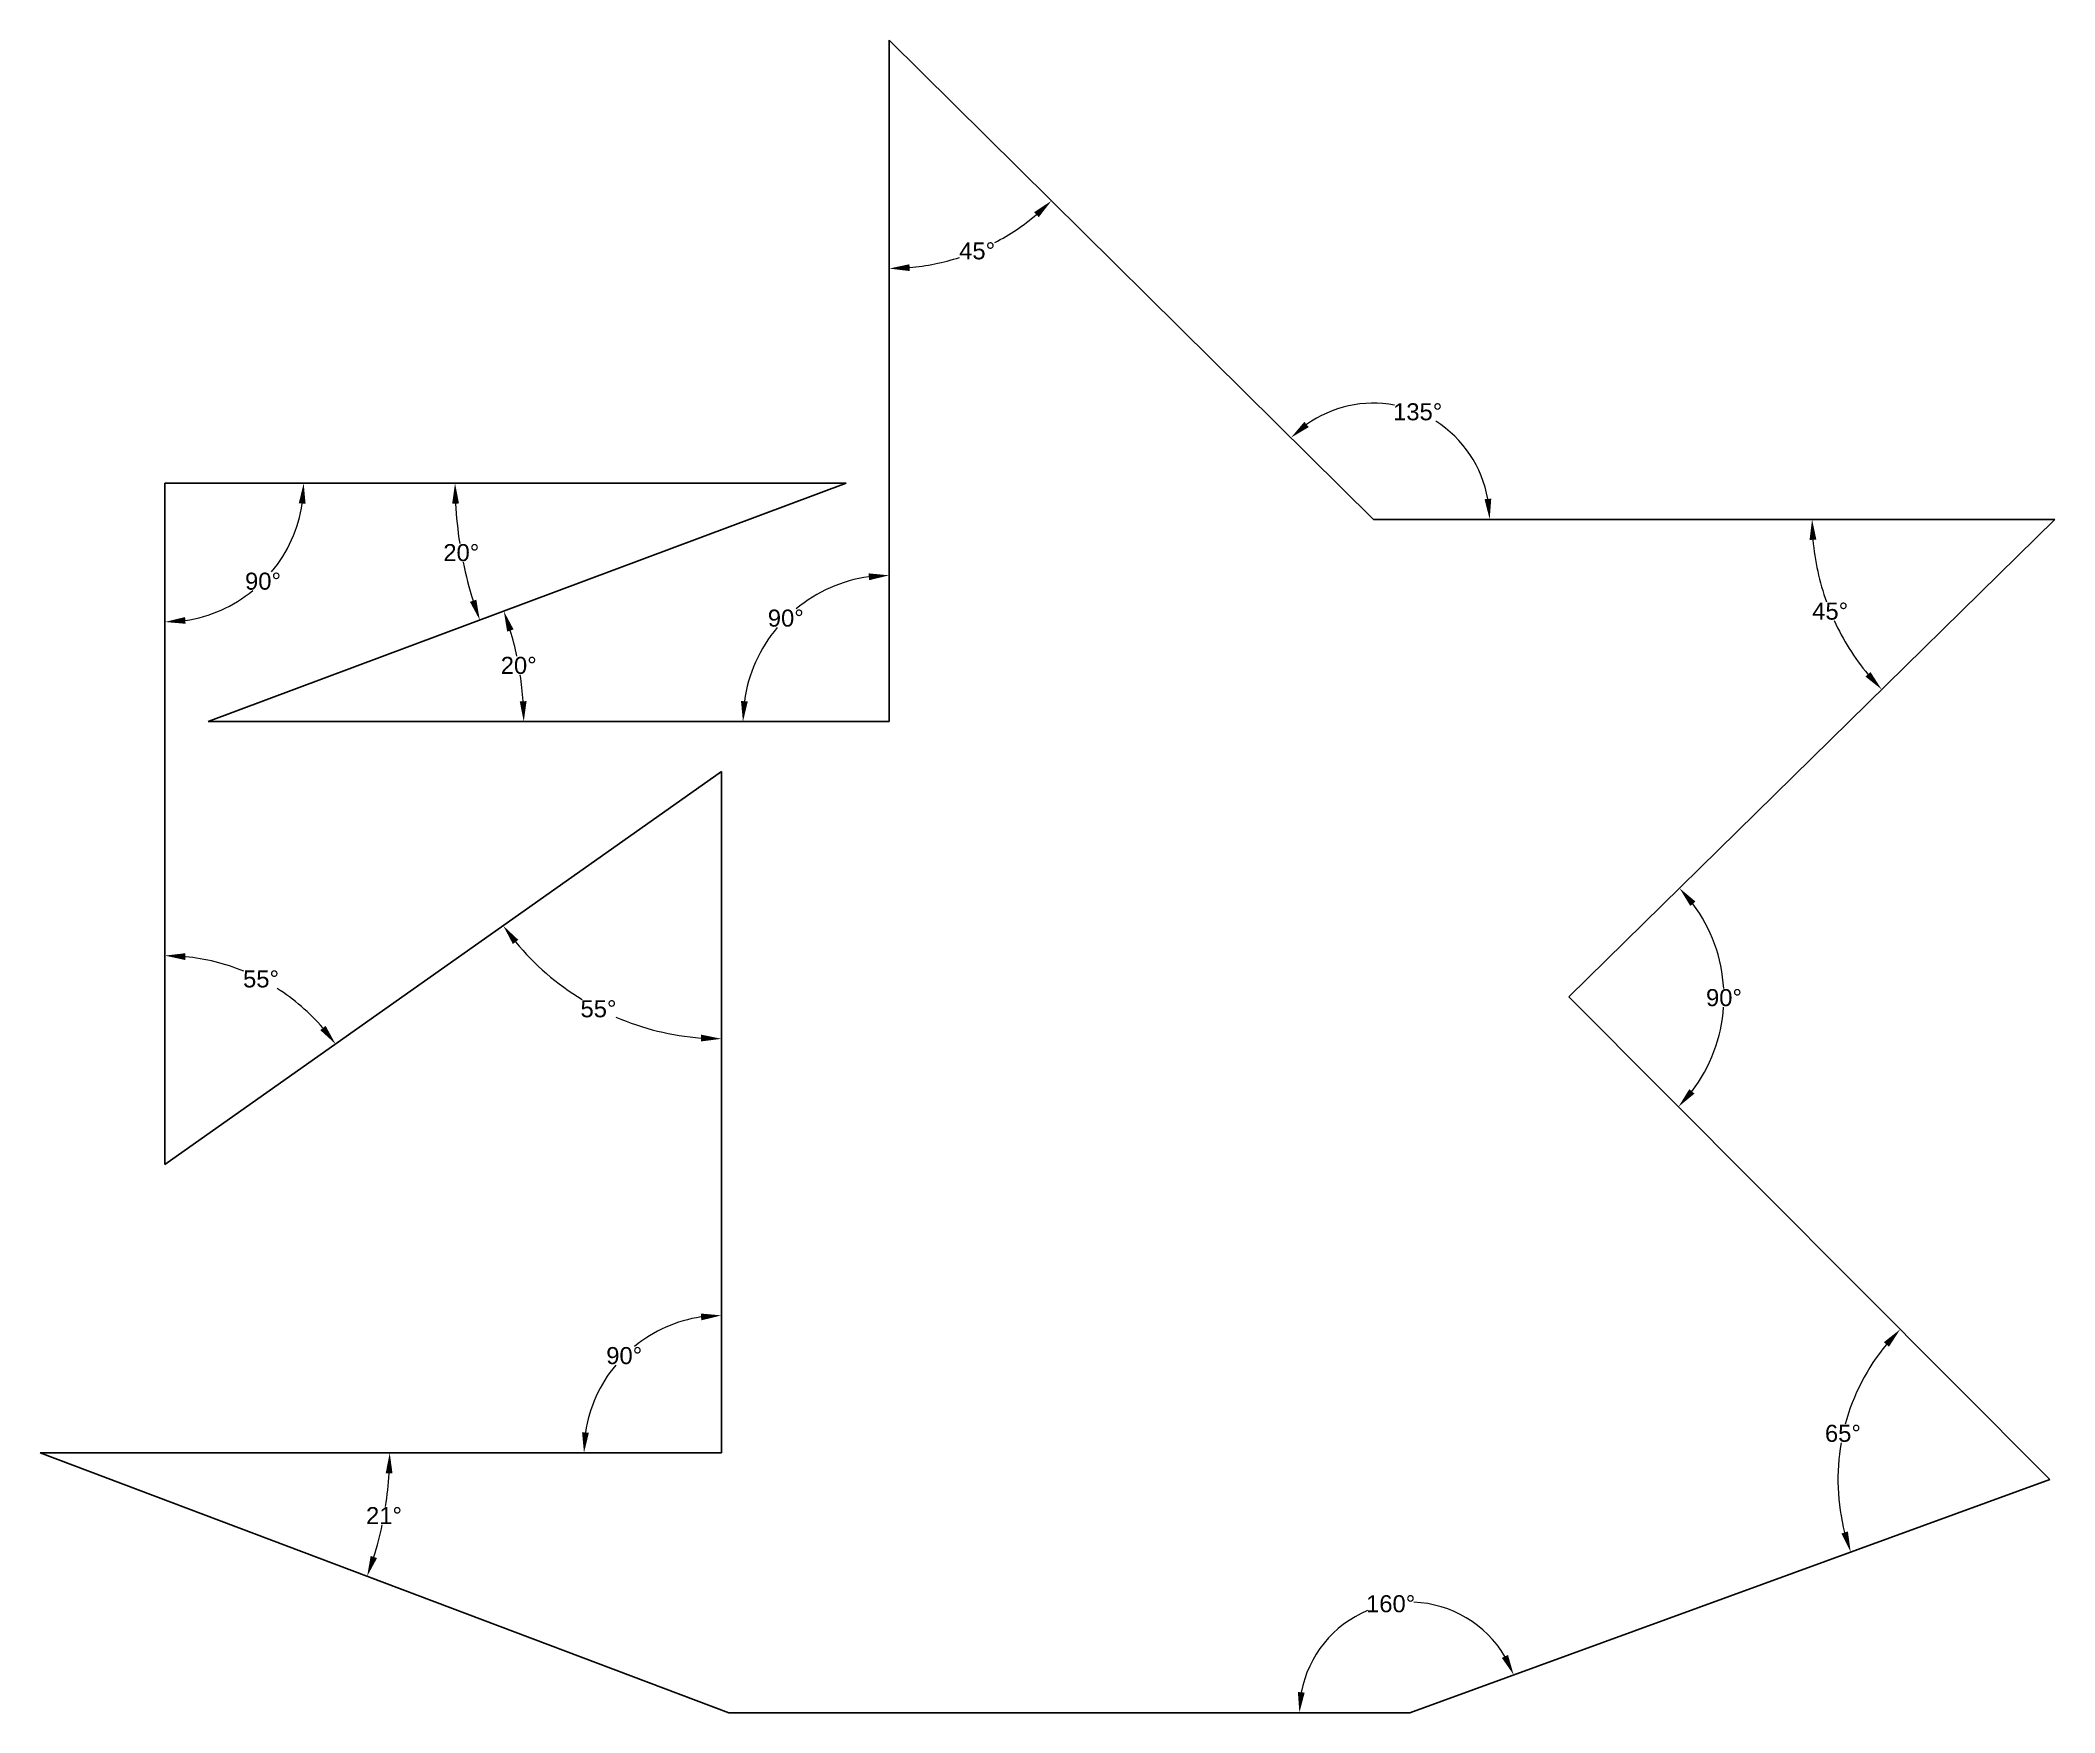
# Model space of a CAD drawing. Header units: millimetres. Extents: x -13 to 283, y 31 to 277.
import ezdxf

# ---------------------------------------------------------------- set-up
doc = ezdxf.new("R2010")
doc.units = ezdxf.units.MM
doc.header["$PDMODE"] = 34
doc.header["$PDSIZE"] = 5
doc.layers.add('thick continuous', color=7, linetype='Continuous', lineweight=30)
doc.styles.get("Standard").update_dxf_attribs({"font": 'arial.ttf'})
doc.dimstyles.get("Standard").update_dxf_attribs({"dimtxt": 2.5, "dimasz": 3, "dimexe": 0.18, "dimexo": 1, "dimgap": 0.09, "dimtad": 0, "dimtih": 1, "dimtoh": 1, "dimdec": 3, "dimzin": 0, "dimdsep": 46, "dimtxsty": 'Standard', "dimcen": 0.09, "dimadec": 0, "dimazin": 0, "dimtfac": 1, "dimtdec": 3, "dimtofl": 0, "dimtmove": 0, "dimatfit": 3, "dimfxl": 1, "dimtolj": 1, "dimtzin": 0, "dimlwd": 5, "dimlwe": 5, "dimarcsym": 0})

# ---------------------------------------------------------------- blocks, each defined once
blk = doc.blocks.new('*D11')
at = {"layer": 'Defpoints', "color": 0, "lineweight": -3, "transparency": 16777216}
for p in [(87, 169.5), (87, 169.5), (63.66, 137.98), (5.3, 111.83), (87, 69.5)]:
    blk.add_point(p, dxfattribs=at)
at = {"layer": 'thick continuous', "color": 0, "lineweight": 5, "transparency": 16777216}
for start, end in [(219.6009, 238.5592), (246.7185, 265.6167)]:
    blk.add_arc((87, 169.5), 39.22, start, end, dxfattribs=at)
at = {"layer": 'thick continuous', "color": 0, "lineweight": -3, "transparency": 16777216}
for points in [[(56.38, 144.19), (57.18, 144.8), (54.96, 146.88)], [(84.02, 130.89), (83.98, 129.89), (87, 130.28)]]:
    blk.add_solid(points, dxfattribs=at)
at = {"layer": 'thick continuous', "color": 0, "lineweight": -3, "transparency": 16777216, "insert": (68.95, 134.67), "char_height": 2.5, "attachment_point": 5}
blk.add_mtext('\\A1;55°', dxfattribs=at)
blk = doc.blocks.new('*D12')
at = {"layer": 'Defpoints', "color": 0, "lineweight": -3, "transparency": 16777216}
for p in [(5.3, 211.83), (87, 169.5), (23.55, 136.47), (5.3, 111.83), (5.3, 111.83)]:
    blk.add_point(p, dxfattribs=at)
at = {"layer": 'thick continuous', "color": 0, "lineweight": 5, "transparency": 16777216}
for start, end in [(67.844, 84.3904), (40.8272, 57.5091)]:
    blk.add_arc((5.3, 111.83), 30.65, start, end, dxfattribs=at)
at = {"layer": 'thick continuous', "color": 0, "lineweight": -3, "transparency": 16777216}
for points in [[(8.28, 141.84), (8.32, 142.84), (5.3, 142.49)], [(28.89, 132.18), (28.1, 131.56), (30.35, 129.51)]]:
    blk.add_solid(points, dxfattribs=at)
at = {"layer": 'thick continuous', "color": 0, "lineweight": -3, "transparency": 16777216, "insert": (19.41, 139.05), "char_height": 2.5, "attachment_point": 5}
blk.add_mtext('\\A1;55°', dxfattribs=at)
blk = doc.blocks.new('*D14')
at = {"layer": 'Defpoints', "color": 0, "lineweight": -3, "transparency": 16777216}
for p in [(87, 169.5), (76.91, 86.98), (-13, 69.5), (87, 69.5), (87, 69.5)]:
    blk.add_point(p, dxfattribs=at)
at = {"layer": 'thick continuous', "color": 0, "lineweight": 5, "transparency": 16777216}
for start, end in [(98.5254, 129.2115), (140.2532, 171.4746)]:
    blk.add_arc((87, 69.5), 20.18, start, end, dxfattribs=at)
at = {"layer": 'thick continuous', "color": 0, "lineweight": -3, "transparency": 16777216}
for points in [[(83.97, 89.96), (84.05, 88.96), (87, 89.68)], [(67.54, 72.45), (66.54, 72.53), (66.82, 69.5)]]:
    blk.add_solid(points, dxfattribs=at)
at = {"layer": 'thick continuous', "color": 0, "lineweight": -3, "transparency": 16777216, "insert": (72.73, 83.77), "char_height": 2.5, "attachment_point": 5}
blk.add_mtext('\\A1;90°', dxfattribs=at)
blk = doc.blocks.new('*D18')
at = {"layer": 'Defpoints', "color": 0, "lineweight": -3, "transparency": 16777216}
for p in [(111.63, 276.83), (100.89, 195.42), (11.63, 176.83), (111.63, 176.83), (111.63, 176.83)]:
    blk.add_point(p, dxfattribs=at)
at = {"layer": 'thick continuous', "color": 0, "lineweight": 5, "transparency": 16777216}
for start, end in [(98.0124, 129.5787), (139.9494, 171.9876)]:
    blk.add_arc((111.63, 176.83), 21.47, start, end, dxfattribs=at)
at = {"layer": 'thick continuous', "color": 0, "lineweight": -3, "transparency": 16777216}
for points in [[(108.6, 198.59), (108.67, 197.59), (111.63, 198.3)], [(90.87, 179.79), (89.87, 179.86), (90.16, 176.83)]]:
    blk.add_solid(points, dxfattribs=at)
at = {"layer": 'thick continuous', "color": 0, "lineweight": -3, "transparency": 16777216, "insert": (96.45, 192.01), "char_height": 2.5, "attachment_point": 5}
blk.add_mtext('\\A1;90°', dxfattribs=at)
blk = doc.blocks.new('*D19')
at = {"layer": 'Defpoints', "color": 0, "lineweight": -3, "transparency": 16777216}
for p in [(105.3, 211.83), (57.65, 182.34), (11.63, 176.83), (11.63, 176.83), (111.63, 176.83)]:
    blk.add_point(p, dxfattribs=at)
at = {"layer": 'thick continuous', "color": 0, "lineweight": 5, "transparency": 16777216}
for start, end in [(11.9663, 16.781), (3.7089, 8.5329)]:
    blk.add_arc((11.63, 176.83), 46.35, start, end, dxfattribs=at)
at = {"layer": 'thick continuous', "color": 0, "lineweight": -3, "transparency": 16777216}
for points in [[(55.54, 190.05), (56.48, 190.37), (55.05, 193.05)], [(58.39, 179.84), (57.39, 179.81), (57.98, 176.83)]]:
    blk.add_solid(points, dxfattribs=at)
at = {"layer": 'thick continuous', "color": 0, "lineweight": -3, "transparency": 16777216, "insert": (57.24, 185.07), "char_height": 2.5, "attachment_point": 5}
blk.add_mtext('\\A1;20°', dxfattribs=at)
blk = doc.blocks.new('*D20')
at = {"layer": 'Defpoints', "color": 0, "lineweight": -3, "transparency": 16777216}
for p in [(5.3, 211.83), (105.3, 211.83), (105.3, 211.83), (48.3, 205), (11.63, 176.83)]:
    blk.add_point(p, dxfattribs=at)
at = {"layer": 'thick continuous', "color": 0, "lineweight": 5, "transparency": 16777216}
for start, end in [(182.9943, 188.862), (191.6339, 197.4956)]:
    blk.add_arc((105.3, 211.83), 57.41, start, end, dxfattribs=at)
at = {"layer": 'thick continuous', "color": 0, "lineweight": -3, "transparency": 16777216}
for points in [[(47.47, 208.82), (48.47, 208.85), (47.89, 211.83)], [(51.02, 194.73), (50.08, 194.41), (51.52, 191.74)]]:
    blk.add_solid(points, dxfattribs=at)
at = {"layer": 'thick continuous', "color": 0, "lineweight": -3, "transparency": 16777216, "insert": (48.81, 201.62), "char_height": 2.5, "attachment_point": 5}
blk.add_mtext('\\A1;20°', dxfattribs=at)
blk = doc.blocks.new('*D21')
at = {"layer": 'Defpoints', "color": 0, "lineweight": -3, "transparency": 16777216}
for p in [(5.3, 211.83), (5.3, 211.83), (105.3, 211.83), (15.49, 194.19), (5.3, 111.83)]:
    blk.add_point(p, dxfattribs=at)
at = {"layer": 'thick continuous', "color": 0, "lineweight": 5, "transparency": 16777216}
for start, end in [(320.207, 351.5528), (278.4472, 309.2676)]:
    blk.add_arc((5.3, 211.83), 20.37, start, end, dxfattribs=at)
at = {"layer": 'thick continuous', "color": 0, "lineweight": -3, "transparency": 16777216}
for points in [[(24.95, 208.88), (25.95, 208.8), (25.67, 211.83)], [(8.33, 191.19), (8.26, 192.18), (5.3, 191.46)]]:
    blk.add_solid(points, dxfattribs=at)
at = {"layer": 'thick continuous', "color": 0, "lineweight": -3, "transparency": 16777216, "insert": (19.7, 197.43), "char_height": 2.5, "attachment_point": 5}
blk.add_mtext('\\A1;90°', dxfattribs=at)
blk = doc.blocks.new('*D22')
at = {"layer": 'Defpoints', "color": 0, "lineweight": -3, "transparency": 16777216}
for p in [(111.63, 276.83), (111.63, 276.83), (120.36, 244.48), (182.74, 206.52), (111.63, 176.83)]:
    blk.add_point(p, dxfattribs=at)
at = {"layer": 'thick continuous', "color": 0, "lineweight": 5, "transparency": 16777216}
for start, end in [(297.5617, 310.1941), (275.1325, 287.9344)]:
    blk.add_arc((111.63, 276.83), 33.5, start, end, dxfattribs=at)
at = {"layer": 'thick continuous', "color": 0, "lineweight": -3, "transparency": 16777216}
for points in [[(132.91, 251.6), (133.59, 250.87), (135.45, 253.27)], [(114.65, 242.96), (114.6, 243.96), (111.63, 243.33)]]:
    blk.add_solid(points, dxfattribs=at)
at = {"layer": 'thick continuous', "color": 0, "lineweight": -3, "transparency": 16777216, "insert": (124.54, 245.91), "char_height": 2.5, "attachment_point": 5}
blk.add_mtext('\\A1;45°', dxfattribs=at)
blk = doc.blocks.new('*D23')
at = {"layer": 'Defpoints', "color": 0, "lineweight": -3, "transparency": 16777216}
for p in [(111.63, 276.83), (194.77, 218.6), (182.74, 206.52), (182.74, 206.52), (282.74, 206.52)]:
    blk.add_point(p, dxfattribs=at)
at = {"layer": 'thick continuous', "color": 0, "lineweight": 5, "transparency": 16777216}
for start, end in [(79.5804, 125.2308), (10.0958, 57.6465)]:
    blk.add_arc((182.74, 206.52), 17.05, start, end, dxfattribs=at)
at = {"layer": 'thick continuous', "color": 0, "lineweight": -3, "transparency": 16777216}
for points in [[(173.23, 220.06), (172.58, 220.83), (170.62, 218.51)], [(200.02, 209.55), (199.03, 209.47), (199.79, 206.52)]]:
    blk.add_solid(points, dxfattribs=at)
at = {"layer": 'thick continuous', "color": 0, "lineweight": -3, "transparency": 16777216, "insert": (189.22, 222.29), "char_height": 2.5, "attachment_point": 5}
blk.add_mtext('\\A1;135°', dxfattribs=at)
blk = doc.blocks.new('*D24')
at = {"layer": 'Defpoints', "color": 0, "lineweight": -3, "transparency": 16777216}
for p in [(182.74, 206.52), (282.74, 206.52), (282.74, 206.52), (248.31, 197.4), (211.42, 136.42)]:
    blk.add_point(p, dxfattribs=at)
at = {"layer": 'thick continuous', "color": 0, "lineweight": 5, "transparency": 16777216}
for start, end in [(184.8273, 199.9059), (204.64, 219.6786)]:
    blk.add_arc((282.74, 206.52), 35.62, start, end, dxfattribs=at)
at = {"layer": 'thick continuous', "color": 0, "lineweight": -3, "transparency": 16777216}
for points in [[(246.75, 203.5), (247.75, 203.54), (247.12, 206.52)], [(255.7, 184.11), (254.96, 183.44), (257.34, 181.55)]]:
    blk.add_solid(points, dxfattribs=at)
at = {"layer": 'thick continuous', "color": 0, "lineweight": -3, "transparency": 16777216, "insert": (249.78, 193.03), "char_height": 2.5, "attachment_point": 5}
blk.add_mtext('\\A1;45°', dxfattribs=at)
blk = doc.blocks.new('*D25')
at = {"layer": 'Defpoints', "color": 0, "lineweight": -3, "transparency": 16777216}
for p in [(282.74, 206.52), (211.42, 136.42), (211.42, 136.42), (233.39, 130.45), (282.03, 65.6)]:
    blk.add_point(p, dxfattribs=at)
at = {"layer": 'thick continuous', "color": 0, "lineweight": 5, "transparency": 16777216}
for start, end in [(3.1502, 36.9495), (322.4691, 356.2674)]:
    blk.add_arc((211.42, 136.42), 22.76, start, end, dxfattribs=at)
at = {"layer": 'thick continuous', "color": 0, "lineweight": -3, "transparency": 16777216}
for points in [[(229.24, 149.78), (230, 150.43), (227.66, 152.38)], [(229.85, 122.23), (229.1, 122.89), (227.5, 120.3)]]:
    blk.add_solid(points, dxfattribs=at)
at = {"layer": 'thick continuous', "color": 0, "lineweight": -3, "transparency": 16777216, "insert": (234.19, 136.31), "char_height": 2.5, "attachment_point": 5}
blk.add_mtext('\\A1;90°', dxfattribs=at)
blk = doc.blocks.new('*D26')
at = {"layer": 'Defpoints', "color": 0, "lineweight": -3, "transparency": 16777216}
for p in [(211.42, 136.42), (253.46, 77.96), (282.03, 65.6), (282.03, 65.6), (188.07, 31.37)]:
    blk.add_point(p, dxfattribs=at)
at = {"layer": 'thick continuous', "color": 0, "lineweight": 5, "transparency": 16777216}
for start, end in [(140.4383, 164.8738), (170.0302, 194.4915)]:
    blk.add_arc((282.03, 65.6), 31.12, start, end, dxfattribs=at)
at = {"layer": 'thick continuous', "color": 0, "lineweight": -3, "transparency": 16777216}
for points in [[(257.67, 85.76), (258.41, 85.09), (260.06, 87.64)], [(252.38, 57.97), (251.42, 57.67), (252.79, 54.95)]]:
    blk.add_solid(points, dxfattribs=at)
at = {"layer": 'thick continuous', "color": 0, "lineweight": -3, "transparency": 16777216, "insert": (251.65, 72.36), "char_height": 2.5, "attachment_point": 5}
blk.add_mtext('\\A1;65°', dxfattribs=at)
blk = doc.blocks.new('*D27')
at = {"layer": 'Defpoints', "color": 0, "lineweight": -3, "transparency": 16777216}
for p in [(282.03, 65.6), (192.72, 46.91), (88.07, 31.37), (188.07, 31.37), (188.07, 31.37)]:
    blk.add_point(p, dxfattribs=at)
at = {"layer": 'thick continuous', "color": 0, "lineweight": 5, "transparency": 16777216}
for start, end in [(30.631, 87.9603), (112.5309, 169.3861)]:
    blk.add_arc((188.07, 31.37), 16.22, start, end, dxfattribs=at)
at = {"layer": 'thick continuous', "color": 0, "lineweight": -3, "transparency": 16777216}
for points in [[(202.48, 39.85), (201.57, 39.42), (203.31, 36.93)], [(172.63, 34.32), (171.63, 34.41), (171.85, 31.37)]]:
    blk.add_solid(points, dxfattribs=at)
at = {"layer": 'thick continuous', "color": 0, "lineweight": -3, "transparency": 16777216, "insert": (185.25, 47.35), "char_height": 2.5, "attachment_point": 5}
blk.add_mtext('\\A1;160°', dxfattribs=at)
blk = doc.blocks.new('*D28')
at = {"layer": 'Defpoints', "color": 0, "lineweight": -3, "transparency": 16777216}
for p in [(-13, 69.5), (-13, 69.5), (87, 69.5), (36.82, 57.28), (88.07, 31.37)]:
    blk.add_point(p, dxfattribs=at)
at = {"layer": 'thick continuous', "color": 0, "lineweight": 5, "transparency": 16777216}
for start, end in [(351.1899, 356.6486), (342.6837, 348.135)]:
    blk.add_arc((-13, 69.5), 51.3, start, end, dxfattribs=at)
at = {"layer": 'thick continuous', "color": 0, "lineweight": -3, "transparency": 16777216}
for points in [[(37.71, 66.52), (38.71, 66.49), (38.3, 69.5)], [(36.44, 54.07), (35.5, 54.39), (34.99, 51.4)]]:
    blk.add_solid(points, dxfattribs=at)
at = {"layer": 'thick continuous', "color": 0, "lineweight": -3, "transparency": 16777216, "insert": (37.46, 60.3), "char_height": 2.5, "attachment_point": 5}
blk.add_mtext('\\A1;21°', dxfattribs=at)

msp = doc.modelspace()

# ---------------------------------------------------------------- linework, layer by layer
at = {"layer": 'thick continuous', "lineweight": -3}
for p, q in [((111.6298, 176.8275), (111.6298, 276.8275)), ((111.6298, 276.8275), (182.7425, 206.5211)), ((5.3032, 111.8317), (5.3032, 211.8317)), ((5.3032, 211.8317), (105.3032, 211.8317)), ((105.3032, 211.8317), (11.6298, 176.8275)), ((182.7425, 206.5211), (282.7425, 206.5211)), ((282.7425, 206.5211), (211.4246, 136.4228)), ((11.6298, 176.8275), (111.6298, 176.8275)), ((87, 169.5), (5.3032, 111.8317)), ((87, 69.5), (87, 169.5)), ((211.4246, 136.4228), (282.0275, 65.6045)), ((-13, 69.5), (87, 69.5)), ((88.0685, 31.3745), (-13, 69.5)), ((282.0275, 65.6045), (188.0685, 31.3745)), ((188.0685, 31.3745), (88.0685, 31.3745))]:
    msp.add_line(p, q, dxfattribs=at)

# ---------------------------------------------------------------- dimensions: what is measured, and where the dimension line sits
for base, line1, line2, picture, middle in [((100.8947, 195.4213), ((11.6298, 176.8275), (111.6298, 176.8275)), ((111.6298, 176.8275), (111.6298, 276.8275)), '*D18', (96.448, 192.0093)), ((120.362, 244.4846), ((111.6298, 276.8275), (182.7425, 206.5211)), ((111.6298, 176.8275), (111.6298, 276.8275)), '*D22', (124.5382, 245.9133)), ((194.774, 218.5984), ((182.7425, 206.5211), (282.7425, 206.5211)), ((111.6298, 276.8275), (182.7425, 206.5211)), '*D23', (189.2214, 222.2895)), ((23.5462, 136.4662), ((87, 169.5), (5.3032, 111.8317)), ((5.3032, 111.8317), (5.3032, 211.8317)), '*D12', (19.406, 139.0489)), ((48.2996, 205.0042), ((5.3032, 211.8317), (105.3032, 211.8317)), ((105.3032, 211.8317), (11.6298, 176.8275)), '*D20', (48.8076, 201.6207)), ((15.4866, 194.1935), ((5.3032, 111.8317), (5.3032, 211.8317)), ((5.3032, 211.8317), (105.3032, 211.8317)), '*D21', (19.7047, 197.4301)), ((57.6538, 182.3399), ((105.3032, 211.8317), (11.6298, 176.8275)), ((11.6298, 176.8275), (111.6298, 176.8275)), '*D19', (57.2437, 185.0717)), ((248.3115, 197.4013), ((282.7425, 206.5211), (211.4246, 136.4228)), ((182.7425, 206.5211), (282.7425, 206.5211)), '*D24', (249.777, 193.0326)), ((233.3897, 130.4456), ((211.4246, 136.4228), (282.0275, 65.6045)), ((282.7425, 206.5211), (211.4246, 136.4228)), '*D25', (234.1881, 136.3073)), ((76.9098, 86.9768), ((87, 69.5), (87, 169.5)), ((-13, 69.5), (87, 69.5)), '*D14', (72.7303, 83.7697)), ((63.657, 137.9785), ((87, 69.5), (87, 169.5)), ((87, 169.5), (5.3032, 111.8317)), '*D11', (68.9546, 134.6738)), ((253.4641, 77.9566), ((282.0275, 65.6045), (188.0685, 31.3745)), ((211.4246, 136.4228), (282.0275, 65.6045)), '*D26', (251.6495, 72.3587)), ((36.8196, 57.283), ((88.0685, 31.3745), (-13, 69.5)), ((-13, 69.5), (87, 69.5)), '*D28', (37.4637, 60.2984)), ((192.7167, 46.9118), ((188.0685, 31.3745), (88.0685, 31.3745)), ((282.0275, 65.6045), (188.0685, 31.3745)), '*D27', (185.2499, 47.3453))]:
    dim = msp.add_angular_dim_2l(base=base, line1=line1, line2=line2, dimstyle='Standard', dxfattribs=at)
    dim.commit()
    dim.dimension.update_dxf_attribs({"geometry": picture, "text_midpoint": middle})

doc.saveas('drawing.dxf')
